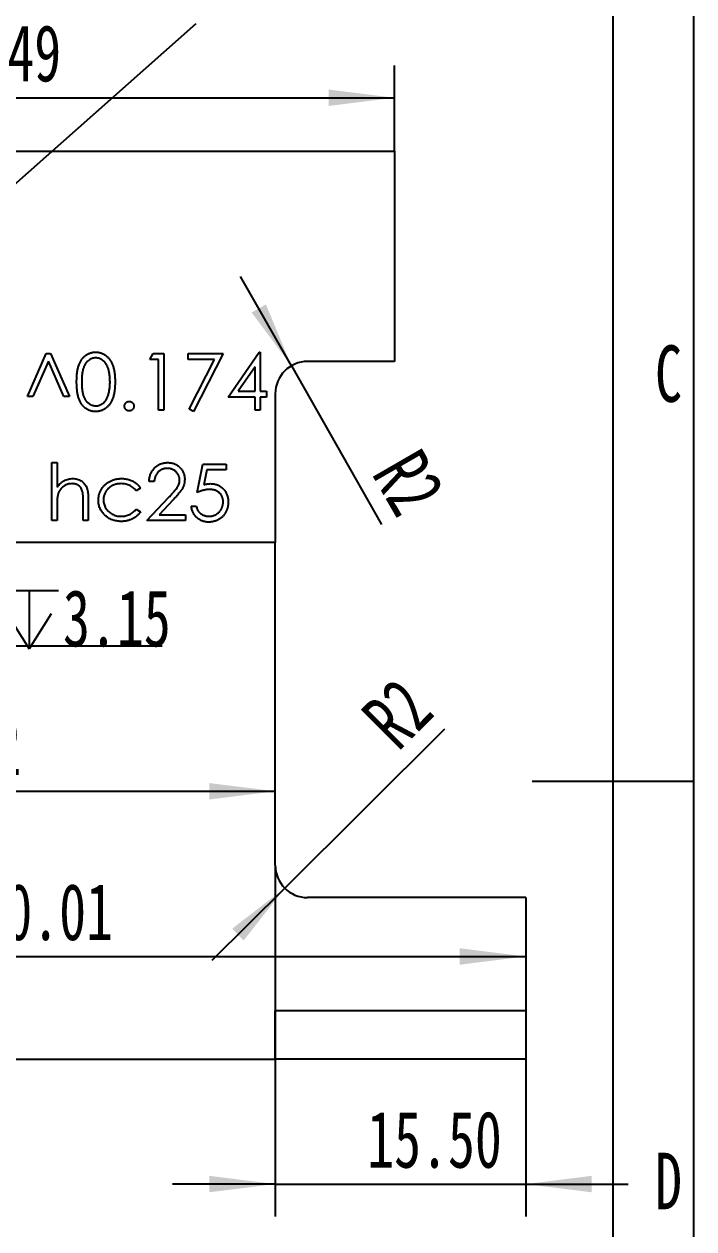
# Model space of a CAD drawing. Header units: millimetres. Extents: x 0 to 210, y 0 to 297.
# Drawn here: x 168.5 to 210, y 120.8 to 195.3 of the extents above; entities that cross this region are included whole.
import ezdxf

# ---------------------------------------------------------------- set-up
doc = ezdxf.new("R2010")
doc.units = ezdxf.units.MM
doc.layers.add('图框', color=7, linetype='Continuous')
doc.layers.add('根据设置的颜色创建', color=7, linetype='Continuous', lineweight=25)
doc.styles.add('SLDTEXTSTYLE5', font='TXT', dxfattribs={"width": 0.7})
doc.dimstyles.new('SLDDIMSTYLE14', dxfattribs={"dimtxt": 3.5, "dimasz": 4.08, "dimexe": 0, "dimexo": 0.0625, "dimgap": 0.875, "dimtad": 2, "dimrnd": 1e-09, "dimzin": 4, "dimdsep": 46, "dimtxsty": 'SLDTEXTSTYLE5', "dimsah": 1, "dimcen": 0.09, "dimadec": 0, "dimazin": 1, "dimtfac": 1, "dimtmove": 0, "dimatfit": 0, "dimfxl": 0, "dimfrac": 2, "dimtolj": 1, "dimtzin": 12, "dimarcsym": 0})
doc.dimstyles.new('SLDDIMSTYLE16', dxfattribs={"dimtxt": 3.5, "dimasz": 4.08, "dimexe": 0, "dimexo": 0.0625, "dimgap": 0.875, "dimtad": 2, "dimrnd": 1e-09, "dimzin": 12, "dimdsep": 46, "dimtxsty": 'SLDTEXTSTYLE5', "dimsah": 1, "dimcen": 0, "dimadec": 0, "dimazin": 3, "dimtfac": 1, "dimtofl": 0, "dimtmove": 1, "dimatfit": 3, "dimfxl": 0, "dimfrac": 2, "dimtolj": 1, "dimtzin": 12, "dimarcsym": 0})
doc.dimstyles.new('SLDDIMSTYLE2', dxfattribs={"dimtxt": 3.5, "dimasz": 4.08, "dimexe": 0, "dimexo": 0.0625, "dimgap": 0.875, "dimtad": 2, "dimrnd": 1e-09, "dimzin": 12, "dimdsep": 46, "dimtxsty": 'SLDTEXTSTYLE5', "dimsah": 1, "dimcen": 0.09, "dimadec": 0, "dimazin": 3, "dimtfac": 1, "dimtofl": 0, "dimtmove": 0, "dimatfit": 3, "dimfxl": 0, "dimfrac": 2, "dimtolj": 1, "dimtzin": 12, "dimarcsym": 0})
doc.dimstyles.new('SLDDIMSTYLE3', dxfattribs={"dimtxt": 3.5, "dimasz": 4.08, "dimexe": 0, "dimexo": 0.0625, "dimgap": 0.875, "dimtad": 2, "dimrnd": 1e-09, "dimzin": 12, "dimdsep": 46, "dimtxsty": 'SLDTEXTSTYLE5', "dimsah": 1, "dimcen": 0.09, "dimadec": 0, "dimazin": 3, "dimtol": 1, "dimtp": 0.01, "dimtm": 0.01, "dimtfac": 1, "dimtofl": 0, "dimtmove": 0, "dimatfit": 3, "dimfxl": 0, "dimfrac": 2, "dimtolj": 1, "dimarcsym": 0})
doc.dimstyles.new('SLDDIMSTYLE4', dxfattribs={"dimtxt": 3.5, "dimasz": 4.08, "dimexe": 0, "dimexo": 0.0625, "dimgap": 0.875, "dimtad": 0, "dimtih": 1, "dimtoh": 1, "dimrnd": 1e-09, "dimzin": 12, "dimdsep": 46, "dimtxsty": 'SLDTEXTSTYLE5', "dimsah": 1, "dimcen": 0, "dimadec": 0, "dimazin": 3, "dimtfac": 1, "dimtofl": 0, "dimtmove": 1, "dimatfit": 3, "dimfxl": 0, "dimfrac": 2, "dimtolj": 1, "dimtzin": 12, "dimarcsym": 0})
doc.dimstyles.new('SLDDIMSTYLE6', dxfattribs={"dimtxt": 0.18, "dimasz": 4.08, "dimexe": 0, "dimexo": 0.0625, "dimgap": 0, "dimtad": 0, "dimtih": 1, "dimtoh": 1, "dimdec": 0, "dimrnd": 1e-09, "dimzin": 0, "dimdsep": 46, "dimtxsty": 'Standard', "dimsah": 1, "dimcen": 0.09, "dimadec": 0, "dimazin": 0, "dimtfac": 4.08, "dimtdec": 0, "dimtofl": 0, "dimtmove": 0, "dimatfit": 3, "dimfxl": 0, "dimfrac": 2, "dimtolj": 1, "dimtzin": 0, "dimarcsym": 0})

# ---------------------------------------------------------------- blocks, each defined once
blk = doc.blocks.new('SW_SYMBOL_HOLE_DEPTH')
at = {"layer": '根据设置的颜色创建', "color": 0}
for p, q in [((0, 875), (800, 875)), ((400, 875), (400, 75)), ((100, 555), (400, 75)), ((700, 555), (400, 75))]:
    blk.add_line(p, q, dxfattribs=at)
blk = doc.blocks.new('_D_31')
at = {"layer": '根据设置的颜色创建'}
for p, q in [((154.864, 163.962), (150.233, 168.306)), ((154.864, 163.962), (162.407, 156.887)), ((162.407, 156.887), (177.099, 156.887))]:
    blk.add_line(p, q, dxfattribs=at)
blk.add_solid([(154.864, 163.962), (152.236, 167.124), (151.541, 166.383)], dxfattribs=at)
at = {"layer": '根据设置的颜色创建', "xscale": 0.004511737089201878, "yscale": 0.004511737089201878, "zscale": 0.004511737089201878}
blk.add_blockref('SW_SYMBOL_HOLE_DEPTH', (167.062, 156.368), dxfattribs=at)
at = {"layer": '根据设置的颜色创建', "char_height": 3.5, "attachment_point": 1, "style": 'SLDTEXTSTYLE5'}
for s, insert in [('R1', (163.994, 160.359)), ('3.15', (170.96, 160.359))]:
    blk.add_mtext(s, dxfattribs=dict(at, insert=insert))
blk = doc.blocks.new('_D_32')
at = {"layer": '根据设置的颜色创建'}
for p, q in [((184.091, 143.322), (184.091, 121.602)), ((199.591, 131.322), (199.591, 121.602)), ((184.091, 123.602), (177.741, 123.602)), ((184.091, 123.602), (199.591, 123.602)), ((199.591, 123.602), (205.941, 123.602))]:
    blk.add_line(p, q, dxfattribs=at)
for points in [[(184.091, 123.602), (180.011, 124.11), (180.011, 123.094)], [(199.591, 123.602), (203.671, 123.094), (203.671, 124.11)]]:
    blk.add_solid(points, dxfattribs=at)
at = {"layer": '根据设置的颜色创建', "insert": (189.78, 128.114), "char_height": 3.5, "attachment_point": 1, "style": 'SLDTEXTSTYLE5'}
blk.add_mtext('15.50', dxfattribs=at)
blk = doc.blocks.new('_D_33')
at = {"layer": '根据设置的颜色创建'}
for p, q in [((142.469, 187.478), (142.469, 192.789)), ((191.469, 187.478), (191.469, 192.789)), ((142.469, 190.789), (191.469, 190.789))]:
    blk.add_line(p, q, dxfattribs=at)
for points in [[(142.469, 190.789), (146.549, 190.281), (146.549, 191.297)], [(191.469, 190.789), (187.389, 191.297), (187.389, 190.281)]]:
    blk.add_solid(points, dxfattribs=at)
at = {"layer": '根据设置的颜色创建', "insert": (167.512, 195.301), "char_height": 3.5, "attachment_point": 1, "style": 'SLDTEXTSTYLE5'}
blk.add_mtext('49', dxfattribs=at)
blk = doc.blocks.new('_D_34')
at = {"layer": '根据设置的颜色创建'}
for q in [(194.582, 151.752), (180.172, 137.432)]:
    blk.add_line((184.676, 141.908), q, dxfattribs=at)
blk.add_solid([(184.676, 141.908), (181.424, 139.392), (182.141, 138.671)], dxfattribs=at)
at = {"layer": '根据设置的颜色创建', "insert": (189.223, 152.773), "char_height": 3.5, "attachment_point": 1, "rotation": 45, "style": 'SLDTEXTSTYLE5'}
blk.add_mtext('R2', dxfattribs=at)
blk = doc.blocks.new('_D_35')
at = {"layer": '根据设置的颜色创建'}
for q in [(181.952, 179.73), (190.672, 164.393)]:
    blk.add_line((185.091, 174.21), q, dxfattribs=at)
blk.add_solid([(185.091, 174.21), (183.516, 178.008), (182.632, 177.506)], dxfattribs=at)
at = {"layer": '根据设置的颜色创建', "insert": (193.046, 169.305), "char_height": 3.5, "attachment_point": 1, "rotation": 300, "style": 'SLDTEXTSTYLE5'}
blk.add_mtext('R2', dxfattribs=at)
blk = doc.blocks.new('_D_37')
at = {"layer": '根据设置的颜色创建'}
blk.add_line((152.091, 147.895), (184.091, 147.895), dxfattribs=at)
for points in [[(152.091, 147.895), (156.171, 147.387), (156.171, 148.403)], [(184.091, 147.895), (180.011, 148.403), (180.011, 147.387)]]:
    blk.add_solid(points, dxfattribs=at)
at = {"layer": '根据设置的颜色创建', "insert": (165.036, 152.407), "char_height": 3.5, "attachment_point": 1, "style": 'SLDTEXTSTYLE5'}
blk.add_mtext('32', dxfattribs=at)
blk = doc.blocks.new('_D_38')
at = {"layer": '根据设置的颜色创建'}
blk.add_line((155.594, 137.678), (199.591, 137.678), dxfattribs=at)
for points in [[(155.594, 137.678), (159.674, 137.17), (159.674, 138.186)], [(199.591, 137.678), (195.511, 138.186), (195.511, 137.17)]]:
    blk.add_solid(points, dxfattribs=at)
at = {"layer": '根据设置的颜色创建', "char_height": 3.5, "attachment_point": 1, "style": 'SLDTEXTSTYLE5'}
for s, insert in [('±0.01', (164.054, 142.19)), ('44', (159.669, 142.19))]:
    blk.add_mtext(s, dxfattribs=dict(at, insert=insert))

msp = doc.modelspace()

# ---------------------------------------------------------------- linework, layer by layer
at = {"color": 7, "linetype": 'Continuous', "lineweight": 25}
for p, q in [((142.469, 187.478), (191.469, 187.478)), ((191.469, 187.478), (191.469, 174.478)), ((168.752, 172.319), (169.918, 174.967)), ((170.053, 174.503), (169.09, 172.319)), ((169.918, 174.967), (170.188, 174.967)), ((171.016, 172.319), (170.053, 174.503)), ((170.188, 174.967), (171.354, 172.319)), ((176.335, 174.608), (176.54, 174.967)), ((176.873, 174.608), (176.335, 174.608)), ((176.54, 174.967), (177.188, 174.967)), ((176.873, 171.467), (176.873, 174.608)), ((177.188, 174.967), (177.188, 171.467)), ((178.713, 174.967), (180.867, 174.967)), ((178.713, 174.608), (178.713, 174.967)), ((180.336, 174.608), (178.713, 174.608)), ((178.756, 171.526), (180.336, 174.608)), ((180.867, 174.967), (179.027, 171.377)), ((181.181, 172.274), (183.092, 175.056)), ((183.092, 175.056), (183.156, 175.056)), ((183.156, 175.056), (183.156, 172.633)), ((191.469, 174.478), (186.091, 174.478)), ((182.841, 174.153), (181.798, 172.633)), ((182.841, 172.633), (182.841, 174.153)), ((169.09, 172.319), (168.752, 172.319)), ((171.354, 172.319), (171.016, 172.319)), ((182.841, 172.274), (181.181, 172.274)), ((181.798, 172.633), (182.841, 172.633)), ((182.841, 171.467), (182.841, 172.274)), ((183.156, 172.633), (183.559, 172.633)), ((183.156, 172.274), (183.156, 171.467)), ((183.559, 172.274), (183.156, 172.274)), ((183.559, 172.633), (183.559, 172.274)), ((184.091, 172.478), (184.091, 163.278)), ((177.188, 171.467), (176.873, 171.467)), ((179.027, 171.377), (178.756, 171.526)), ((183.156, 171.467), (182.841, 171.467)), ((170.277, 168.223), (170.591, 168.223)), ((170.277, 164.633), (170.277, 168.223)), ((170.591, 168.223), (170.591, 166.708)), ((179.252, 166.383), (179.611, 168.133)), ((179.611, 168.133), (181.047, 168.133)), ((179.856, 167.774), (179.667, 166.854)), ((181.047, 167.774), (179.856, 167.774)), ((181.047, 168.133), (181.047, 167.774)), ((176.604, 167.056), (176.29, 167.056)), ((175.752, 166.636), (175.489, 166.473)), ((170.591, 165.558), (170.591, 164.633)), ((172.207, 164.633), (172.207, 165.836)), ((172.521, 165.94), (172.521, 164.633)), ((176.156, 164.633), (177.513, 166.082)), ((177.781, 165.927), (176.905, 164.992)), ((178.893, 165.531), (179.207, 165.531)), ((175.489, 165.351), (175.752, 165.179)), ((176.905, 164.992), (178.534, 164.992)), ((178.534, 164.992), (178.534, 164.633)), ((170.591, 164.633), (170.277, 164.633)), ((172.521, 164.633), (172.207, 164.633)), ((178.534, 164.633), (176.156, 164.633)), ((184.091, 163.278), (156.594, 163.278)), ((184.091, 143.322), (184.091, 163.278)), ((199.591, 141.322), (186.091, 141.322)), ((199.591, 141.322), (199.591, 134.322)), ((184.091, 131.322), (184.091, 134.322)), ((199.591, 134.322), (184.091, 134.322)), ((199.591, 134.322), (199.591, 131.322)), ((155.594, 131.322), (184.091, 131.322)), ((199.591, 131.322), (184.091, 131.322))]:
    msp.add_line(p, q, dxfattribs=at)
for centre, start, end in [((186.091, 172.478), 90, 180), ((186.091, 143.322), 180, 270)]:
    msp.add_arc(centre, 2, start, end, dxfattribs=at)
for points, knots in [([(171.803, 173.215), (171.803, 173.271), (171.804, 173.38), (171.811, 173.539), (171.823, 173.688), (171.839, 173.827), (171.859, 173.957), (171.885, 174.076), (171.915, 174.185), (171.949, 174.286), (171.988, 174.378), (172.031, 174.465), (172.078, 174.545), (172.128, 174.62), (172.183, 174.689), (172.24, 174.753), (172.302, 174.81), (172.368, 174.861), (172.437, 174.907), (172.507, 174.947), (172.58, 174.981), (172.655, 175.008), (172.732, 175.03), (172.81, 175.045), (172.891, 175.055), (172.946, 175.056), (172.973, 175.056)], [0, 0, 0, 0, 0.068595, 0.133246, 0.194313, 0.251279, 0.304513, 0.354235, 0.400481, 0.443411, 0.484015, 0.523252, 0.561042, 0.5979, 0.633518, 0.668314, 0.702496, 0.736685, 0.770293, 0.803437, 0.835913, 0.86846, 0.900847, 0.933467, 0.966258, 1, 1, 1, 1]), ([(172.984, 174.697), (172.945, 174.695), (172.867, 174.691), (172.753, 174.663), (172.643, 174.613), (172.556, 174.558), (172.489, 174.505), (172.442, 174.46), (172.398, 174.41), (172.357, 174.356), (172.319, 174.297), (172.284, 174.234), (172.253, 174.167), (172.224, 174.094), (172.198, 174.014), (172.177, 173.927), (172.157, 173.83), (172.144, 173.724), (172.131, 173.61), (172.124, 173.487), (172.117, 173.355), (172.117, 173.264), (172.117, 173.217)], [0, 0, 0, 0, 0.060387, 0.120883, 0.182755, 0.247811, 0.281299, 0.315088, 0.349702, 0.384857, 0.420966, 0.458511, 0.497175, 0.537602, 0.580503, 0.627468, 0.678388, 0.733983, 0.793747, 0.857714, 0.926698, 1, 1, 1, 1]), ([(172.973, 175.056), (173.001, 175.056), (173.056, 175.055), (173.138, 175.046), (173.218, 175.03), (173.296, 175.008), (173.372, 174.981), (173.446, 174.947), (173.518, 174.907), (173.587, 174.861), (173.655, 174.809), (173.718, 174.75), (173.778, 174.685), (173.834, 174.615), (173.887, 174.537), (173.936, 174.454), (173.98, 174.365), (174.023, 174.27), (174.06, 174.166), (174.093, 174.055), (174.12, 173.936), (174.143, 173.808), (174.16, 173.672), (174.173, 173.527), (174.179, 173.374), (174.181, 173.269), (174.181, 173.215)], [0, 0, 0, 0, 0.033788, 0.067194, 0.099862, 0.132567, 0.165151, 0.197913, 0.231319, 0.265083, 0.299255, 0.334399, 0.369943, 0.406284, 0.444064, 0.482998, 0.523354, 0.565537, 0.609613, 0.656391, 0.705885, 0.758325, 0.813832, 0.872795, 0.934722, 1, 1, 1, 1]), ([(173.867, 173.217), (173.867, 173.259), (173.865, 173.341), (173.861, 173.462), (173.851, 173.576), (173.839, 173.685), (173.822, 173.788), (173.803, 173.885), (173.778, 173.976), (173.751, 174.062), (173.72, 174.142), (173.686, 174.216), (173.65, 174.285), (173.61, 174.348), (173.568, 174.406), (173.523, 174.458), (173.475, 174.504), (173.408, 174.558), (173.321, 174.612), (173.212, 174.663), (173.098, 174.691), (173.022, 174.695), (172.984, 174.697)], [0, 0, 0, 0, 0.0656812, 0.1284865, 0.1881751, 0.2451061, 0.2994484, 0.3508229, 0.3999417, 0.4466717, 0.4912545, 0.5333763, 0.5738528, 0.6125263, 0.6495971, 0.685532, 0.7201058, 0.7538377, 0.8189254, 0.8804935, 0.9403113, 1, 1, 1, 1]), ([(172.973, 171.377), (172.946, 171.377), (172.891, 171.378), (172.81, 171.388), (172.732, 171.403), (172.656, 171.425), (172.581, 171.451), (172.509, 171.485), (172.439, 171.524), (172.37, 171.569), (172.305, 171.62), (172.243, 171.677), (172.186, 171.741), (172.132, 171.81), (172.081, 171.885), (172.034, 171.966), (171.991, 172.053), (171.951, 172.146), (171.916, 172.247), (171.885, 172.357), (171.861, 172.477), (171.84, 172.607), (171.823, 172.745), (171.811, 172.894), (171.804, 173.051), (171.803, 173.16), (171.803, 173.215)], [0, 0, 0, 0, 0.033787, 0.066622, 0.099285, 0.131361, 0.163585, 0.196104, 0.228902, 0.262158, 0.295991, 0.330218, 0.36506, 0.400951, 0.43762, 0.475708, 0.515381, 0.556414, 0.599765, 0.646424, 0.696431, 0.749782, 0.806573, 0.867436, 0.931887, 1, 1, 1, 1]), ([(172.117, 173.217), (172.117, 173.17), (172.117, 173.079), (172.123, 172.947), (172.132, 172.824), (172.142, 172.71), (172.158, 172.605), (172.176, 172.508), (172.197, 172.42), (172.223, 172.341), (172.252, 172.268), (172.284, 172.2), (172.318, 172.137), (172.356, 172.079), (172.397, 172.025), (172.441, 171.974), (172.489, 171.93), (172.556, 171.876), (172.644, 171.82), (172.754, 171.772), (172.868, 171.742), (172.945, 171.738), (172.984, 171.736)], [0, 0, 0, 0, 0.072951, 0.141584, 0.205926, 0.265301, 0.320597, 0.371817, 0.41879, 0.461699, 0.502134, 0.540804, 0.578181, 0.614297, 0.649678, 0.684299, 0.718359, 0.752081, 0.817652, 0.879722, 0.939966, 1, 1, 1, 1]), ([(174.181, 173.215), (174.181, 173.162), (174.179, 173.057), (174.173, 172.905), (174.16, 172.761), (174.144, 172.625), (174.121, 172.498), (174.093, 172.379), (174.063, 172.268), (174.025, 172.166), (173.984, 172.071), (173.938, 171.983), (173.89, 171.899), (173.838, 171.822), (173.782, 171.751), (173.721, 171.686), (173.657, 171.627), (173.59, 171.575), (173.519, 171.529), (173.447, 171.487), (173.373, 171.454), (173.297, 171.426), (173.219, 171.404), (173.138, 171.389), (173.056, 171.378), (173.001, 171.377), (172.973, 171.377)], [0, 0, 0, 0, 0.065063, 0.126773, 0.185516, 0.240765, 0.29298, 0.34225, 0.388919, 0.432776, 0.474628, 0.514775, 0.553606, 0.591426, 0.628028, 0.663804, 0.698984, 0.733591, 0.767628, 0.801208, 0.834264, 0.866981, 0.89972, 0.932702, 0.966176, 1, 1, 1, 1]), ([(173.735, 172.337), (173.745, 172.368), (173.767, 172.431), (173.794, 172.53), (173.816, 172.633), (173.835, 172.74), (173.849, 172.853), (173.86, 172.97), (173.866, 173.092), (173.867, 173.175), (173.867, 173.217)], [0, 0, 0, 0, 0.110588, 0.224542, 0.342503, 0.464324, 0.590756, 0.722227, 0.858843, 1, 1, 1, 1]), ([(172.984, 171.736), (173.022, 171.737), (173.1, 171.741), (173.213, 171.771), (173.323, 171.818), (173.409, 171.873), (173.474, 171.925), (173.521, 171.97), (173.564, 172.02), (173.605, 172.074), (173.643, 172.133), (173.677, 172.196), (173.708, 172.265), (173.726, 172.312), (173.735, 172.337)], [0, 0, 0, 0, 0.112813, 0.225394, 0.339595, 0.459675, 0.521735, 0.583926, 0.648174, 0.713881, 0.781004, 0.851451, 0.924051, 1, 1, 1, 1]), ([(174.765, 171.713), (174.766, 171.733), (174.768, 171.772), (174.784, 171.827), (174.812, 171.877), (174.849, 171.922), (174.893, 171.959), (174.944, 171.986), (174.999, 172.002), (175.037, 172.004), (175.056, 172.005)], [0, 0, 0, 0, 0.129097, 0.252046, 0.373905, 0.501038, 0.628171, 0.751376, 0.872426, 1, 1, 1, 1]), ([(175.056, 171.422), (175.037, 171.423), (174.999, 171.425), (174.944, 171.442), (174.893, 171.469), (174.849, 171.506), (174.812, 171.551), (174.784, 171.601), (174.768, 171.656), (174.766, 171.694), (174.765, 171.713)], [0, 0, 0, 0, 0.127757, 0.249414, 0.372796, 0.500111, 0.62861, 0.750643, 0.873768, 1, 1, 1, 1]), ([(175.056, 172.005), (175.076, 172.004), (175.114, 172.002), (175.169, 171.986), (175.219, 171.958), (175.264, 171.922), (175.3, 171.877), (175.329, 171.827), (175.344, 171.772), (175.347, 171.733), (175.348, 171.713)], [0, 0, 0, 0, 0.127519, 0.249986, 0.371792, 0.49887, 0.625948, 0.748492, 0.870959, 1, 1, 1, 1]), ([(175.348, 171.713), (175.347, 171.694), (175.344, 171.656), (175.329, 171.601), (175.3, 171.551), (175.264, 171.506), (175.219, 171.469), (175.169, 171.442), (175.114, 171.425), (175.076, 171.423), (175.056, 171.422)], [0, 0, 0, 0, 0.1261777, 0.2488206, 0.37154, 0.4999837, 0.6272442, 0.7492255, 0.872298, 1, 1, 1, 1]), ([(176.29, 167.056), (176.292, 167.098), (176.296, 167.18), (176.315, 167.299), (176.342, 167.413), (176.38, 167.521), (176.427, 167.624), (176.484, 167.721), (176.551, 167.812), (176.628, 167.896), (176.71, 167.973), (176.8, 168.04), (176.893, 168.096), (176.992, 168.143), (177.095, 168.179), (177.203, 168.205), (177.316, 168.221), (177.392, 168.222), (177.432, 168.223)], [0, 0, 0, 0, 0.068791, 0.135103, 0.198979, 0.261904, 0.323495, 0.385195, 0.446969, 0.509765, 0.572251, 0.633405, 0.693251, 0.752583, 0.812579, 0.873275, 0.93555, 1, 1, 1, 1]), ([(177.415, 167.864), (177.388, 167.863), (177.334, 167.862), (177.255, 167.852), (177.18, 167.835), (177.108, 167.812), (177.04, 167.783), (176.975, 167.746), (176.914, 167.702), (176.856, 167.652), (176.804, 167.597), (176.757, 167.536), (176.717, 167.469), (176.681, 167.397), (176.652, 167.319), (176.63, 167.236), (176.613, 167.148), (176.607, 167.088), (176.604, 167.056)], [0, 0, 0, 0, 0.064439, 0.126547, 0.186887, 0.245878, 0.304041, 0.362191, 0.420976, 0.48066, 0.5406, 0.600689, 0.661936, 0.724443, 0.789038, 0.856314, 0.926352, 1, 1, 1, 1]), ([(178.175, 167.155), (178.174, 167.178), (178.173, 167.226), (178.162, 167.295), (178.145, 167.361), (178.121, 167.425), (178.09, 167.487), (178.051, 167.545), (178.007, 167.602), (177.955, 167.655), (177.899, 167.704), (177.839, 167.747), (177.776, 167.783), (177.71, 167.813), (177.641, 167.836), (177.568, 167.852), (177.493, 167.862), (177.442, 167.863), (177.415, 167.864)], [0, 0, 0, 0, 0.061965, 0.122122, 0.180988, 0.239933, 0.299906, 0.359989, 0.421776, 0.486576, 0.551535, 0.615018, 0.677259, 0.73973, 0.80305, 0.866495, 0.931973, 1, 1, 1, 1]), ([(177.432, 168.223), (177.47, 168.222), (177.545, 168.22), (177.655, 168.205), (177.76, 168.181), (177.859, 168.148), (177.952, 168.103), (178.04, 168.05), (178.123, 167.987), (178.197, 167.914), (178.266, 167.836), (178.325, 167.752), (178.376, 167.666), (178.418, 167.577), (178.449, 167.483), (178.472, 167.386), (178.486, 167.285), (178.488, 167.217), (178.489, 167.183)], [0, 0, 0, 0, 0.0694755, 0.1365168, 0.2007888, 0.2638297, 0.325735, 0.3872907, 0.4495092, 0.5129678, 0.5762752, 0.6375801, 0.6979026, 0.7571721, 0.8165985, 0.8766532, 0.9372896, 1, 1, 1, 1]), ([(170.591, 166.708), (170.625, 166.75), (170.691, 166.832), (170.801, 166.939), (170.915, 167.032), (171.035, 167.106), (171.16, 167.164), (171.29, 167.206), (171.426, 167.231), (171.518, 167.234), (171.565, 167.236)], [0, 0, 0, 0, 0.140724, 0.273996, 0.400684, 0.522555, 0.641534, 0.759969, 0.878405, 1, 1, 1, 1]), ([(171.509, 166.922), (171.484, 166.921), (171.434, 166.92), (171.36, 166.911), (171.288, 166.895), (171.217, 166.875), (171.15, 166.846), (171.084, 166.813), (171.02, 166.773), (170.959, 166.728), (170.901, 166.678), (170.848, 166.625), (170.801, 166.568), (170.758, 166.51), (170.72, 166.448), (170.688, 166.383), (170.66, 166.315), (170.647, 166.268), (170.64, 166.245)], [0, 0, 0, 0, 0.06402, 0.126694, 0.189084, 0.250363, 0.312516, 0.374243, 0.43785, 0.502657, 0.567745, 0.630576, 0.692772, 0.754268, 0.815121, 0.876051, 0.937982, 1, 1, 1, 1]), ([(172.17, 166.418), (172.159, 166.458), (172.137, 166.534), (172.086, 166.638), (172.022, 166.726), (171.944, 166.798), (171.854, 166.855), (171.75, 166.894), (171.634, 166.918), (171.552, 166.921), (171.509, 166.922)], [0, 0, 0, 0, 0.136257, 0.261954, 0.379638, 0.494379, 0.609866, 0.729887, 0.859213, 1, 1, 1, 1]), ([(171.565, 167.236), (171.612, 167.234), (171.705, 167.231), (171.839, 167.204), (171.965, 167.158), (172.082, 167.094), (172.187, 167.016), (172.28, 166.925), (172.356, 166.82), (172.407, 166.722), (172.441, 166.636), (172.462, 166.562), (172.48, 166.479), (172.496, 166.388), (172.506, 166.288), (172.515, 166.179), (172.521, 166.062), (172.521, 165.981), (172.521, 165.94)], [0, 0, 0, 0, 0.0772286, 0.1511549, 0.2234536, 0.2954972, 0.3669199, 0.4367941, 0.5066964, 0.5778638, 0.6159118, 0.658048, 0.703776, 0.7540801, 0.8089794, 0.8679132, 0.9317018, 1, 1, 1, 1]), ([(173.149, 165.891), (173.15, 165.921), (173.15, 165.981), (173.161, 166.07), (173.174, 166.158), (173.196, 166.244), (173.221, 166.329), (173.253, 166.411), (173.292, 166.492), (173.335, 166.571), (173.383, 166.647), (173.437, 166.719), (173.494, 166.787), (173.557, 166.85), (173.623, 166.91), (173.694, 166.964), (173.77, 167.014), (173.849, 167.061), (173.932, 167.102), (174.017, 167.138), (174.105, 167.168), (174.196, 167.192), (174.289, 167.213), (174.384, 167.225), (174.481, 167.234), (174.547, 167.235), (174.581, 167.236)], [0, 0, 0, 0, 0.041291, 0.082136, 0.122636, 0.162831, 0.203007, 0.243526, 0.284173, 0.32541, 0.366855, 0.407551, 0.448187, 0.488683, 0.529015, 0.569843, 0.61137, 0.653238, 0.695446, 0.737751, 0.780043, 0.822807, 0.865978, 0.909595, 0.954231, 1, 1, 1, 1]), ([(174.558, 166.922), (174.519, 166.921), (174.444, 166.919), (174.333, 166.906), (174.227, 166.882), (174.126, 166.851), (174.03, 166.809), (173.94, 166.758), (173.853, 166.699), (173.774, 166.631), (173.701, 166.556), (173.638, 166.477), (173.583, 166.394), (173.54, 166.306), (173.505, 166.215), (173.481, 166.12), (173.466, 166.021), (173.464, 165.953), (173.463, 165.919)], [0, 0, 0, 0, 0.069522, 0.136921, 0.201969, 0.265462, 0.328248, 0.390817, 0.45355, 0.517542, 0.580738, 0.641922, 0.701597, 0.760313, 0.818757, 0.877718, 0.938094, 1, 1, 1, 1]), ([(175.489, 166.473), (175.46, 166.509), (175.403, 166.579), (175.305, 166.67), (175.2, 166.749), (175.086, 166.812), (174.965, 166.862), (174.836, 166.896), (174.699, 166.918), (174.606, 166.921), (174.558, 166.922)], [0, 0, 0, 0, 0.128324, 0.252584, 0.373506, 0.493364, 0.614609, 0.73847, 0.865995, 1, 1, 1, 1]), ([(174.581, 167.236), (174.623, 167.235), (174.706, 167.233), (174.83, 167.218), (174.952, 167.194), (175.07, 167.16), (175.183, 167.118), (175.289, 167.071), (175.385, 167.016), (175.472, 166.957), (175.553, 166.889), (175.626, 166.813), (175.694, 166.73), (175.732, 166.668), (175.752, 166.636)], [0, 0, 0, 0, 0.091269, 0.182081, 0.27191, 0.362049, 0.450066, 0.533976, 0.613602, 0.690198, 0.765413, 0.841437, 0.919733, 1, 1, 1, 1]), ([(177.513, 166.082), (177.546, 166.116), (177.609, 166.183), (177.699, 166.279), (177.78, 166.369), (177.852, 166.452), (177.914, 166.528), (177.969, 166.597), (178.013, 166.659), (178.06, 166.732), (178.106, 166.821), (178.146, 166.929), (178.17, 167.041), (178.173, 167.117), (178.175, 167.155)], [0, 0, 0, 0, 0.110803, 0.212829, 0.306101, 0.390647, 0.466924, 0.534481, 0.593587, 0.644557, 0.7362, 0.825024, 0.911986, 1, 1, 1, 1]), ([(178.489, 167.183), (178.487, 167.134), (178.484, 167.037), (178.455, 166.895), (178.41, 166.758), (178.356, 166.647), (178.302, 166.558), (178.253, 166.484), (178.195, 166.405), (178.129, 166.321), (178.054, 166.23), (177.971, 166.134), (177.879, 166.032), (177.814, 165.963), (177.781, 165.927)], [0, 0, 0, 0, 0.098702, 0.195672, 0.292422, 0.391343, 0.444462, 0.504229, 0.570352, 0.642546, 0.722288, 0.807921, 0.90047, 1, 1, 1, 1]), ([(179.667, 166.854), (179.705, 166.864), (179.776, 166.884), (179.882, 166.906), (179.983, 166.919), (180.048, 166.921), (180.08, 166.922)], [0, 0, 0, 0, 0.275068, 0.532901, 0.773973, 1, 1, 1, 1]), ([(180.08, 166.922), (180.119, 166.921), (180.196, 166.919), (180.308, 166.903), (180.415, 166.878), (180.517, 166.843), (180.614, 166.798), (180.705, 166.742), (180.791, 166.677), (180.871, 166.601), (180.944, 166.518), (181.007, 166.429), (181.062, 166.335), (181.105, 166.234), (181.14, 166.128), (181.163, 166.016), (181.179, 165.898), (181.18, 165.818), (181.181, 165.777)], [0, 0, 0, 0, 0.065808, 0.129394, 0.190894, 0.251281, 0.310815, 0.370371, 0.430768, 0.492881, 0.555104, 0.616067, 0.677256, 0.73826, 0.800762, 0.864778, 0.931045, 1, 1, 1, 1]), ([(170.64, 166.245), (170.636, 166.227), (170.627, 166.19), (170.618, 166.129), (170.61, 166.058), (170.603, 165.977), (170.598, 165.886), (170.594, 165.786), (170.592, 165.675), (170.592, 165.598), (170.591, 165.558)], [0, 0, 0, 0, 0.075999, 0.165611, 0.269045, 0.387448, 0.518827, 0.665394, 0.825083, 1, 1, 1, 1]), ([(172.207, 165.836), (172.207, 165.871), (172.206, 165.938), (172.205, 166.033), (172.202, 166.12), (172.198, 166.197), (172.193, 166.265), (172.187, 166.325), (172.18, 166.375), (172.173, 166.405), (172.17, 166.418)], [0, 0, 0, 0, 0.178867, 0.342141, 0.489871, 0.623312, 0.740056, 0.841468, 0.928901, 1, 1, 1, 1]), ([(180.023, 166.563), (179.996, 166.562), (179.94, 166.561), (179.854, 166.552), (179.764, 166.538), (179.669, 166.518), (179.571, 166.493), (179.468, 166.462), (179.361, 166.425), (179.289, 166.398), (179.252, 166.383)], [0, 0, 0, 0, 0.102203, 0.2110233, 0.3250997, 0.4465021, 0.5737877, 0.7089007, 0.8503579, 1, 1, 1, 1]), ([(180.867, 165.79), (180.866, 165.818), (180.865, 165.873), (180.855, 165.954), (180.836, 166.03), (180.811, 166.102), (180.779, 166.17), (180.739, 166.234), (180.692, 166.294), (180.638, 166.349), (180.578, 166.4), (180.513, 166.443), (180.443, 166.48), (180.368, 166.511), (180.289, 166.534), (180.204, 166.551), (180.115, 166.561), (180.054, 166.562), (180.023, 166.563)], [0, 0, 0, 0, 0.065351, 0.127916, 0.18836, 0.247216, 0.30563, 0.36377, 0.422661, 0.482687, 0.5433, 0.604118, 0.664965, 0.727413, 0.791468, 0.858055, 0.927037, 1, 1, 1, 1]), ([(174.555, 164.588), (174.505, 164.589), (174.408, 164.591), (174.266, 164.61), (174.13, 164.639), (174, 164.681), (173.877, 164.734), (173.76, 164.8), (173.65, 164.877), (173.548, 164.966), (173.454, 165.062), (173.373, 165.166), (173.304, 165.274), (173.247, 165.388), (173.203, 165.506), (173.172, 165.63), (173.153, 165.759), (173.15, 165.847), (173.149, 165.891)], [0, 0, 0, 0, 0.069559, 0.136335, 0.201096, 0.26445, 0.327005, 0.389391, 0.451976, 0.51567, 0.578973, 0.640167, 0.69974, 0.758685, 0.81782, 0.876984, 0.937634, 1, 1, 1, 1]), ([(173.463, 165.919), (173.465, 165.874), (173.469, 165.785), (173.496, 165.654), (173.542, 165.527), (173.604, 165.406), (173.682, 165.293), (173.774, 165.192), (173.88, 165.105), (173.999, 165.032), (174.128, 164.974), (174.265, 164.932), (174.41, 164.907), (174.509, 164.904), (174.56, 164.903)], [0, 0, 0, 0, 0.080525, 0.159965, 0.240321, 0.322529, 0.405024, 0.486597, 0.567865, 0.651333, 0.736238, 0.821529, 0.909005, 1, 1, 1, 1]), ([(179.961, 164.544), (179.926, 164.544), (179.857, 164.546), (179.757, 164.56), (179.66, 164.58), (179.568, 164.611), (179.479, 164.649), (179.396, 164.698), (179.315, 164.753), (179.241, 164.818), (179.172, 164.889), (179.11, 164.965), (179.055, 165.047), (179.007, 165.134), (178.967, 165.226), (178.935, 165.323), (178.909, 165.425), (178.898, 165.495), (178.893, 165.531)], [0, 0, 0, 0, 0.0654211, 0.1287084, 0.1902361, 0.2507244, 0.3106372, 0.3707664, 0.4316147, 0.493523, 0.5558835, 0.6173424, 0.678668, 0.7407114, 0.8029854, 0.8668026, 0.9323472, 1, 1, 1, 1]), ([(179.207, 165.531), (179.215, 165.497), (179.229, 165.433), (179.262, 165.343), (179.302, 165.263), (179.349, 165.191), (179.406, 165.129), (179.47, 165.073), (179.543, 165.023), (179.623, 164.981), (179.708, 164.946), (179.797, 164.922), (179.887, 164.905), (179.948, 164.903), (179.979, 164.903)], [0, 0, 0, 0, 0.094687, 0.181994, 0.264377, 0.34218, 0.418618, 0.496509, 0.577369, 0.661511, 0.746733, 0.831258, 0.915206, 1, 1, 1, 1]), ([(181.181, 165.777), (181.181, 165.748), (181.179, 165.692), (181.172, 165.608), (181.16, 165.525), (181.142, 165.445), (181.12, 165.366), (181.092, 165.289), (181.059, 165.214), (181.022, 165.141), (180.981, 165.071), (180.935, 165.005), (180.887, 164.943), (180.835, 164.885), (180.779, 164.832), (180.719, 164.783), (180.656, 164.737), (180.59, 164.697), (180.521, 164.66), (180.448, 164.63), (180.373, 164.603), (180.296, 164.581), (180.216, 164.564), (180.133, 164.553), (180.048, 164.544), (179.99, 164.544), (179.961, 164.544)], [0, 0, 0, 0, 0.0440145, 0.0874341, 0.1301184, 0.1725537, 0.2145548, 0.2562981, 0.2984382, 0.340849, 0.3827152, 0.423924, 0.4642462, 0.5040737, 0.5438619, 0.5835667, 0.6230943, 0.6632291, 0.7035513, 0.7439379, 0.7845413, 0.8257501, 0.8677574, 0.9107452, 0.9549144, 1, 1, 1, 1]), ([(179.979, 164.903), (180.009, 164.903), (180.068, 164.905), (180.155, 164.917), (180.238, 164.937), (180.318, 164.965), (180.396, 165), (180.469, 165.045), (180.54, 165.096), (180.606, 165.155), (180.667, 165.22), (180.721, 165.29), (180.766, 165.364), (180.803, 165.441), (180.832, 165.523), (180.853, 165.608), (180.865, 165.698), (180.866, 165.759), (180.867, 165.79)], [0, 0, 0, 0, 0.064207, 0.126425, 0.18768, 0.248216, 0.308305, 0.369661, 0.431699, 0.495947, 0.559758, 0.622295, 0.683911, 0.745092, 0.80674, 0.869087, 0.93329, 1, 1, 1, 1]), ([(175.752, 165.179), (175.736, 165.156), (175.705, 165.11), (175.653, 165.046), (175.597, 164.985), (175.537, 164.929), (175.474, 164.876), (175.405, 164.828), (175.334, 164.783), (175.259, 164.742), (175.18, 164.706), (175.099, 164.675), (175.015, 164.648), (174.928, 164.626), (174.839, 164.609), (174.746, 164.598), (174.652, 164.589), (174.587, 164.589), (174.555, 164.588)], [0, 0, 0, 0, 0.0596334, 0.1190689, 0.1781965, 0.2369566, 0.295932, 0.3558558, 0.4164733, 0.4777416, 0.539903, 0.6025375, 0.6654224, 0.7297653, 0.7948288, 0.8618265, 0.9300109, 1, 1, 1, 1]), ([(174.56, 164.903), (174.606, 164.904), (174.697, 164.906), (174.83, 164.928), (174.957, 164.963), (175.078, 165.012), (175.191, 165.076), (175.298, 165.154), (175.399, 165.245), (175.458, 165.315), (175.489, 165.351)], [0, 0, 0, 0, 0.129981, 0.255447, 0.377298, 0.498442, 0.619372, 0.741857, 0.868564, 1, 1, 1, 1])]:
    msp.add_open_spline(points, degree=3, knots=knots, dxfattribs=at)
at = {"layer": '图框'}
msp.add_line((210, 0), (210, 297), dxfattribs=at)
at = {"layer": '图框', "lineweight": 25}
for p, q in [((205, 4.973), (205, 292)), ((210, 148.5), (200, 148.5))]:
    msp.add_line(p, q, dxfattribs=at)

# ---------------------------------------------------------------- texts
at = {"layer": '图框', "char_height": 3.5, "attachment_point": 2, "style": 'SLDTEXTSTYLE5'}
for s, insert in [('C', (208.427, 175.476)), ('D', (208.43, 125.541))]:
    msp.add_mtext(s, dxfattribs=dict(at, insert=insert))

# ---------------------------------------------------------------- dimensions: what is measured, and where the dimension line sits
at = {"layer": '根据设置的颜色创建'}
for base, p1, p2, dimstyle, picture, middle in [((191.469, 190.789), (142.469, 187.478), (191.469, 187.478), 'SLDDIMSTYLE2', '_D_33', (169.045, 190.789)), ((184.091, 147.895), (152.091, 143.322), (184.091, 143.322), 'SLDDIMSTYLE2', '_D_37', (166.572, 147.895)), ((199.591, 123.602), (184.091, 143.322), (199.591, 131.322), 'SLDDIMSTYLE14', '_D_32', (193.618, 123.602)), ((199.591, 137.678), (155.594, 131.322), (199.591, 141.322), 'SLDDIMSTYLE3', '_D_38', (166.572, 137.678))]:
    dim = msp.add_linear_dim(base=base, p1=p1, p2=p2, dimstyle=dimstyle, dxfattribs=at)
    dim.commit()
    dim.dimension.update_dxf_attribs({"geometry": picture, "text_midpoint": middle, "dimtype": 160})
for center, mpoint, picture, middle in [((186.091, 172.478), (185.091, 174.21), '_D_35', (190.108, 165.519)), ((186.091, 143.322), (184.676, 141.908), '_D_34', (193.618, 150.849))]:
    dim = msp.add_radius_dim(center=center, mpoint=mpoint, dimstyle='SLDDIMSTYLE16', dxfattribs=at)
    dim.commit()
    dim.dimension.update_dxf_attribs({"geometry": picture, "text_midpoint": middle, "dimtype": 164})
dim = msp.add_radius_dim(center=(155.594, 163.278), mpoint=(154.864, 163.962), text='<>{\\fGDT;x}3.15', dimstyle='SLDDIMSTYLE4', dxfattribs=at)
dim.commit()
dim.dimension.update_dxf_attribs({"geometry": '_D_31', "text_midpoint": (170.547, 158.532), "dimtype": 164})

# ---------------------------------------------------------------- leaders
msp.add_leader([(154.408, 173.431), (179.202, 195.389)], dimstyle='SLDDIMSTYLE6', dxfattribs=at)

doc.saveas('drawing.dxf')
